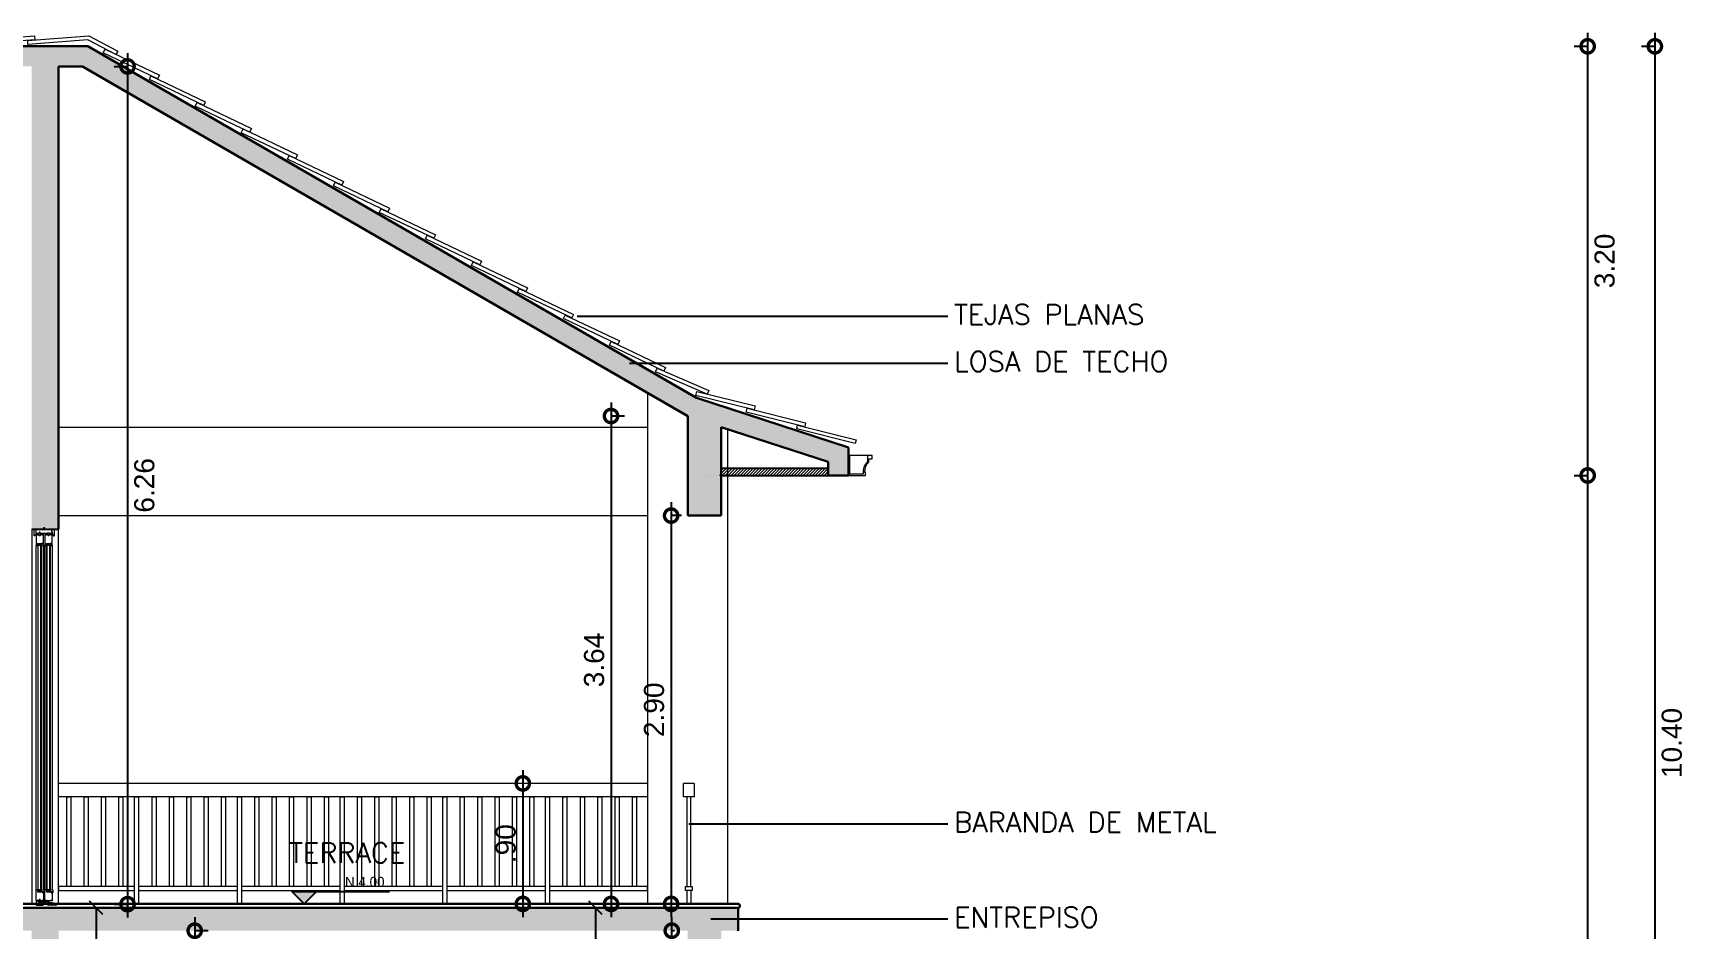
# Model space of a CAD drawing. Header units: metres. Extents: x -44 to 358, y -286 to 66.
# Drawn here: x 93.77 to 106.09, y -49.45 to -42.75 of the extents above; entities that cross this region are included whole.
import ezdxf

# ---------------------------------------------------------------- set-up
doc = ezdxf.new("R2010")
doc.units = ezdxf.units.M
doc.header["$LTSCALE"] = 0.3
doc.header["$PDMODE"] = 3
doc.linetypes.add('CONTINU', pattern=[0])
for name, color, linetype, lineweight in [('A-CLNG', 7, 'Continuous', 9), ('A-WALL', 7, 'Continuous', 30), ('corte', 7, 'Continuous', 30), ('SE-2', 252, 'Continuous', 9), ('SE-3', 253, 'Continuous', 5), ('SE-4', 254, 'Continuous', 0)]:
    doc.layers.add(name, color=color, linetype=linetype, lineweight=lineweight)
doc.layers.add('DIMENSIONES', color=7, linetype='Continuous')
doc.layers.add('TEXTOS', color=4, linetype='Continuous')
doc.layers.add('PUERTA', color=2, linetype='Continuous', plot=False)
doc.layers.add('RELLENO SECCION', color=8, linetype='Continuous', lineweight=0, transparency=0.4)
doc.styles.add('ESC100-2mm', font='arial.ttf', dxfattribs={"height": 0.15})
doc.styles.add('SMPLEX', font='simplex.shx')
doc.dimstyles.new('DIM-50', dxfattribs={"dimscale": 0.5, "dimtxt": 0.2, "dimasz": 0.2, "dimexe": 0.2, "dimexo": 0.2, "dimgap": 0.1, "dimtad": 0, "dimtih": 1, "dimtoh": 1, "dimzin": 0, "dimdsep": 46, "dimtxsty": 'SMPLEX', "dimblk1": 'OBLIQUE', "dimblk2": 'OBLIQUE', "dimsah": 1, "dimcen": 0.2, "dimclrd": 4, "dimclre": 4, "dimclrt": 4, "dimadec": 0, "dimazin": 0, "dimtfac": 1, "dimtmove": 0, "dimatfit": 3, "dimldrblk": 'OPEN30', "dimfxl": 0.3, "dimfxlon": 1, "dimtfill": 1, "dimtolj": 1, "dimtzin": 0, "dimarcsym": 0})
doc.dimstyles.new('DIMS100', dxfattribs={"dimtxt": 0.15, "dimasz": 0.2, "dimexe": 0.1, "dimexo": 0.1, "dimgap": 0.05, "dimtad": 2, "dimzin": 4, "dimdsep": 46, "dimtxsty": 'ESC100-2mm', "dimblk": 'DOTSMALL', "dimcen": 0.1, "dimdle": 0.1, "dimclrd": 256, "dimclre": 256, "dimclrt": 1, "dimadec": 0, "dimazin": 0, "dimtfac": 1, "dimtix": 1, "dimtmove": 2, "dimatfit": 3, "dimfxl": 1, "dimtolj": 1, "dimtzin": 0, "dimlwd": -1, "dimarcsym": 0})

# ---------------------------------------------------------------- blocks, each defined once
blk = doc.blocks.new('Fenton Door Base01')
blk.add_lwpolyline([(50, 66), (50, 58), (54, 57), (54, 1), (52, 0), (47, 0), (47, 6), (44, 6), (44, 0), (10, 0), (10, 6), (7, 6), (7, 0), (1, 0), (0, 1), (0, 82), (1, 84), (9, 86), (10, 86), (11, 86), (11, 68), (34, 68), (50, 66)], close=True)
blk = doc.blocks.new('Fenton Door Base02')
blk.add_lwpolyline([(24, 0), (10, 0), (10, 6), (7, 6), (7, 0), (1, 0), (0, 1), (0, 82), (1, 84), (9, 86), (10, 86), (11, 86), (11, 68), (34, 68), (50, 66), (50, 58), (54, 57), (54, 1), (52, 0), (47, 0), (47, 6), (44, 6), (44, 0), (30, 0), (30, 10), (24, 10)], close=True)
blk = doc.blocks.new('Fenton Door Jamb03')
blk.add_lwpolyline([(84, 1), (86, 9), (86, 10), (86, 11), (68, 11), (68, 52), (67, 54), (1, 54), (0, 52), (0, 47), (6, 47), (6, 44), (0, 44), (0, 30), (10, 30), (10, 24), (0, 24), (0, 10), (6, 10), (6, 7), (0, 7), (0, 1), (1, 0), (82, 0)], close=True)
blk = doc.blocks.new('Fenton Bead')
at = {"color": 7}
blk.add_lwpolyline([(2, 12, -0.341999), (0, 11), (0, 11), (0, 1), (1, 0), (18, 0), (18, 0), (15, 13, 0.339454), (13, 14), (4, 14, 0.341999)], format="xyb", close=True, dxfattribs=at)
blk = doc.blocks.new('Fenton Door Drip')
at = {"ltscale": 20}
blk.add_lwpolyline([(19, -9), (19, -22, -0.414138), (17, -24), (15, -24, -0.414214), (14, -22), (14, -17), (0, -15), (0, 0), (15, -4, -0.339454)], format="xyb", close=True, dxfattribs=at)
blk = doc.blocks.new('Fenton Casing Head')
blk.add_lwpolyline([(54, 34), (54, 30), (66, 30), (66, 34), (118, 34), (120, 33), (120, 26), (114, 26), (114, 14), (120, 14), (120, 2), (118, 0), (102, 0), (102, 4), (83, 4), (83, 0), (30, 0), (30, 10), (24, 10), (24, 0), (2, 0), (0, 2), (0, 33), (2, 34), (54, 34)])
blk = doc.blocks.new('Fenton Casing Head Strip')
blk.add_lwpolyline([(16, 16), (0, 19), (0, 12), (-4, 12), (-4, 0), (0, 0), (0, -15), (4, -15), (11, -30, 0.802585), (17, -28), (17, 15)], format="xyb", close=True)
blk = doc.blocks.new('A$C0a39a3fe')
at = {"layer": 'SE-2'}
for p, q in [((0.26, 0.379), (0.26, -2.196)), ((0.277, 0.392), (0.301, 0.387)), ((0.301, 0.392), (0.277, 0.387)), ((0.279, 0.387), (0.299, 0.381)), ((0.299, 0.387), (0.279, 0.381)), ((0.315, 0.378), (0.315, -2.195)), ((0.326, 0.379), (0.326, -2.196)), ((0.343, 0.392), (0.367, 0.387)), ((0.367, 0.392), (0.343, 0.387)), ((0.345, 0.387), (0.365, 0.381)), ((0.365, 0.387), (0.345, 0.381)), ((0.381, -2.195), (0.381, 0.378)), ((0.277, -2.21), (0.301, -2.205)), ((0.301, -2.21), (0.277, -2.205)), ((0.279, -2.205), (0.299, -2.199)), ((0.299, -2.205), (0.279, -2.199)), ((0.343, -2.21), (0.367, -2.205)), ((0.367, -2.21), (0.343, -2.205)), ((0.345, -2.205), (0.365, -2.199)), ((0.365, -2.205), (0.345, -2.199))]:
    blk.add_line(p, q, dxfattribs=at)
for points in [[(0.315, 0.509), (0.327, 0.509), (0.327, 0.496), (0.315, 0.496)], [(0.275, 0.374), (0.275, 0.386), (0.274, 0.386), (0.274, 0.374)], [(0.279, -2.205), (0.279, 0.387), (0.275, 0.387), (0.275, -2.205)], [(0.277, 0.392), (0.277, 0.387), (0.301, 0.387), (0.301, 0.392)], [(0.279, 0.387), (0.279, 0.381), (0.299, 0.381), (0.299, 0.387)], [(0.279, 0.381), (0.279, 0.376), (0.299, 0.376), (0.299, 0.381)], [(0.299, -2.205), (0.299, 0.387), (0.303, 0.387), (0.303, -2.205)], [(0.304, 0.374), (0.304, 0.386), (0.303, 0.386), (0.303, 0.374)], [(0.341, 0.374), (0.341, 0.386), (0.34, 0.386), (0.34, 0.374)], [(0.345, -2.205), (0.345, 0.387), (0.341, 0.387), (0.341, -2.205)], [(0.343, 0.392), (0.343, 0.387), (0.367, 0.387), (0.367, 0.392)], [(0.345, 0.387), (0.345, 0.381), (0.365, 0.381), (0.365, 0.387)], [(0.345, 0.381), (0.345, 0.376), (0.365, 0.376), (0.365, 0.381)], [(0.365, -2.205), (0.365, 0.387), (0.369, 0.387), (0.369, -2.205)], [(0.37, 0.374), (0.37, 0.386), (0.369, 0.386), (0.369, 0.374)], [(0.275, -2.192), (0.275, -2.204), (0.274, -2.204), (0.274, -2.192)], [(0.277, -2.21), (0.277, -2.205), (0.301, -2.205), (0.301, -2.21)], [(0.279, -2.199), (0.279, -2.194), (0.299, -2.194), (0.299, -2.199)], [(0.279, -2.205), (0.279, -2.199), (0.299, -2.199), (0.299, -2.205)], [(0.304, -2.192), (0.304, -2.204), (0.303, -2.204), (0.303, -2.192)], [(0.341, -2.192), (0.341, -2.204), (0.34, -2.204), (0.34, -2.192)], [(0.343, -2.21), (0.343, -2.205), (0.367, -2.205), (0.367, -2.21)], [(0.345, -2.199), (0.345, -2.194), (0.365, -2.194), (0.365, -2.199)], [(0.345, -2.205), (0.345, -2.199), (0.365, -2.199), (0.365, -2.205)], [(0.37, -2.192), (0.37, -2.204), (0.369, -2.204), (0.369, -2.192)], [(0.351, -2.283), (0.351, -2.292), (0.357, -2.292), (0.357, -2.283), (0.381, -2.283), (0.381, -2.309), (0.33, -2.309), (0.33, -2.285), (0.343, -2.285), (0.343, -2.283)], [(0.357, -2.268), (0.351, -2.268), (0.351, -2.288), (0.357, -2.288)]]:
    blk.add_lwpolyline(points, close=True, dxfattribs=at)
blk.add_lwpolyline([(0.379, 0.466), (0.379, 0.465), (0.383, 0.465), (0.39, 0.45, 0.802585), (0.396, 0.451), (0.396, 0.494), (0.394, 0.496), (0.381, 0.498)], format="xyb", dxfattribs=at)
for points in [[(0.306, -2.299), (0.305, -2.299), (0.304, -2.3), (0.291, -2.308, 0.244051), (0.29, -2.308, -0.388176), (0.289, -2.309), (0.288, -2.309, -0.414214), (0.287, -2.308), (0.287, -2.307, 0.414214), (0.286, -2.306), (0.257, -2.307, 0.405973), (0.256, -2.308), (0.256, -2.308, -0.414214), (0.255, -2.309), (0.254, -2.309, -0.414214), (0.253, -2.308), (0.253, -2.308, 0.422502), (0.252, -2.307), (0.238, -2.308, 0.405973), (0.237, -2.308), (0.237, -2.308, -0.414214), (0.236, -2.309), (0.235, -2.309, -0.395103), (0.234, -2.308, 0.403281), (0.234, -2.308), (0.226, -2.308, -0.422502), (0.226, -2.307), (0.226, -2.301, 0.450766), (0.225, -2.3), (0.218, -2.301, 0.329829), (0.218, -2.301, -0.364332), (0.217, -2.302), (0.216, -2.302, -0.414214), (0.216, -2.301), (0.216, -2.3, -0.378582), (0.217, -2.299), (0.218, -2.299), (0.218, -2.299, -0.414214), (0.219, -2.299), (0.219, -2.299), (0.221, -2.299), (0.221, -2.298, -0.414214), (0.222, -2.298), (0.222, -2.298), (0.224, -2.298), (0.224, -2.298, -0.414214), (0.224, -2.298), (0.225, -2.298), (0.227, -2.298), (0.227, -2.298, -0.414214), (0.227, -2.298), (0.228, -2.298), (0.23, -2.297), (0.23, -2.297, -0.414214), (0.23, -2.297), (0.231, -2.297), (0.233, -2.297), (0.233, -2.297, -0.414214), (0.233, -2.297), (0.234, -2.297), (0.236, -2.297), (0.236, -2.296, -0.414214), (0.236, -2.296), (0.237, -2.297), (0.239, -2.296), (0.239, -2.296, -0.414214), (0.239, -2.296), (0.24, -2.296), (0.242, -2.296), (0.242, -2.296, -0.414214), (0.242, -2.296), (0.243, -2.296), (0.245, -2.296), (0.245, -2.295, -0.414214), (0.245, -2.295), (0.246, -2.296), (0.248, -2.295), (0.248, -2.295, -0.414214), (0.248, -2.295), (0.249, -2.295), (0.251, -2.295), (0.251, -2.295, -0.414214), (0.251, -2.295), (0.252, -2.295), (0.254, -2.295), (0.254, -2.294, -0.414214), (0.254, -2.294), (0.255, -2.294), (0.257, -2.294), (0.257, -2.294, -0.414214), (0.257, -2.294), (0.257, -2.294), (0.26, -2.294), (0.26, -2.294, -0.414214), (0.26, -2.293), (0.26, -2.294), (0.263, -2.293), (0.263, -2.293, -0.414214), (0.263, -2.293), (0.263, -2.293), (0.266, -2.293), (0.266, -2.293, -0.414214), (0.266, -2.293), (0.266, -2.293), (0.269, -2.293), (0.269, -2.292, -0.414214), (0.269, -2.292), (0.269, -2.293), (0.272, -2.292), (0.272, -2.292, -0.414214), (0.272, -2.292), (0.272, -2.292), (0.275, -2.292), (0.275, -2.292, -0.414214), (0.275, -2.292), (0.275, -2.292), (0.278, -2.292), (0.278, -2.291, -0.414214), (0.278, -2.291), (0.278, -2.291), (0.281, -2.291), (0.281, -2.291, -0.414214), (0.281, -2.291), (0.281, -2.291), (0.283, -2.291), (0.284, -2.291, -0.414214), (0.284, -2.291), (0.284, -2.291), (0.287, -2.29, 0.378407), (0.287, -2.29), (0.287, -2.288, 0.246831), (0.287, -2.288, -3.20714), (0.29, -2.288, 0.246102), (0.29, -2.288), (0.29, -2.294, 0.09863), (0.29, -2.294), (0.294, -2.302, 0.452928), (0.294, -2.302), (0.328, -2.283, -0.131652), (0.328, -2.283), (0.342, -2.283, -0.414214), (0.342, -2.283), (0.342, -2.285, -0.414214), (0.342, -2.285), (0.33, -2.285, 0.414214), (0.33, -2.285), (0.33, -2.308, -1), (0.328, -2.308), (0.328, -2.287, 0.57735), (0.327, -2.287)], [(0.228, -2.3, 0.378582), (0.228, -2.3), (0.228, -2.305, 0.424375), (0.228, -2.306), (0.29, -2.304, 0.523626), (0.29, -2.302), (0.287, -2.293, 0.337147), (0.286, -2.293)], [(0.291, -2.294), (0.291, -2.29), (0.284, -2.291), (0.262, -2.294), (0.262, -2.291), (0.327, -2.283), (0.294, -2.302, -0.452928), (0.294, -2.302)]]:
    blk.add_lwpolyline(points, format="xyb", close=True, dxfattribs=at)
at = {"layer": 'SE-3'}
for p, q in [((0.213, -2.3), (0.213, 0.5)), ((0.413, 0.5), (0.413, -2.3))]:
    blk.add_line(p, q, dxfattribs=at)
at = {"layer": 'SE-2', "xscale": -0.001000000023175567, "yscale": 0.001000000023175567, "zscale": 0.001000000023175567}
for name, p in [('Fenton Casing Head Strip', (0.261, 0.48)), ('Fenton Casing Head', (0.381, 0.466)), ('Fenton Door Drip', (0.274, -2.192)), ('Fenton Door Base01', (0.315, -2.278)), ('Fenton Door Drip', (0.34, -2.192)), ('Fenton Door Base02', (0.381, -2.278))]:
    blk.add_blockref(name, p, dxfattribs=at)
at = {"layer": 'SE-2', "xscale": -0.001000000023175567, "yscale": 0.001000000023175567, "zscale": 0.001000000023175567, "rotation": 90}
for name, p in [('Fenton Bead', (0.274, 0.392)), ('Fenton Door Jamb03', (0.315, 0.46)), ('Fenton Bead', (0.34, 0.392)), ('Fenton Door Jamb03', (0.381, 0.46))]:
    blk.add_blockref(name, p, dxfattribs=at)
blk = doc.blocks.new('INDI.PISO')
blk.add_hatch(color=256).paths.add_polyline_path([(0, 0), (0.183, 0), (0.092, -0.092)])
blk.add_line((0.183, 0), (0.728, 0))
blk.add_lwpolyline([(0, 0), (0.183, 0), (0.092, -0.092), (0, 0)])
blk = doc.blocks.new('_DotSmall')
at = {"layer": 'PUERTA', "color": 0, "linetype": 'Continuous', "const_width": 0.5}
blk.add_lwpolyline([(-0.0625, 0, 1), (0.0625, 0, 1)], format="xyb", close=True, dxfattribs=at)
blk = doc.blocks.new('*D1067')
at = {"layer": 'DEFPOINTS', "color": 0, "transparency": 16777216}
for p in [(341.023, 35.732), (346.705, 32.527), (352.228, 32.527)]:
    blk.add_point(p, dxfattribs=at)
at = {"layer": 'DIMENSIONES', "lineweight": -2, "transparency": 16777216}
for p, q in [((352.128, 35.732), (352.228, 35.732)), ((352.128, 32.527), (352.228, 32.527))]:
    blk.add_line(p, q, dxfattribs=at)
at = {"layer": 'DIMENSIONES', "transparency": 16777216}
blk.add_line((352.228, 35.832), (352.228, 32.427), dxfattribs=at)
at = {"layer": 'DIMENSIONES', "transparency": 16777216, "xscale": 0.2, "yscale": 0.2, "zscale": 0.2}
for p, rotation in [((352.228, 35.732), 90), ((352.228, 32.527), 270)]:
    blk.add_blockref('_DotSmall', p, dxfattribs=dict(at, rotation=rotation))
at = {"layer": 'DIMENSIONES', "color": 5, "transparency": 16777216, "insert": (352.355, 34.129), "char_height": 0.15, "attachment_point": 5, "rotation": 90, "style": 'ESC100-2mm'}
blk.add_mtext('\\A1;3.20', dxfattribs=at)
blk = doc.blocks.new('*D1068')
at = {"layer": 'DEFPOINTS', "color": 0, "transparency": 16777216}
for p in [(346.705, 32.527), (351.885, 25.109), (352.228, 25.109)]:
    blk.add_point(p, dxfattribs=at)
at = {"layer": 'DIMENSIONES', "lineweight": -2, "transparency": 16777216}
for p, q in [((352.128, 32.527), (352.228, 32.527)), ((352.128, 25.109), (352.228, 25.109))]:
    blk.add_line(p, q, dxfattribs=at)
at = {"layer": 'DIMENSIONES', "transparency": 16777216}
blk.add_line((352.228, 32.627), (352.228, 25.009), dxfattribs=at)
at = {"layer": 'DIMENSIONES', "transparency": 16777216, "xscale": 0.2, "yscale": 0.2, "zscale": 0.2}
for p, rotation in [((352.228, 32.527), 90), ((352.228, 25.109), 270)]:
    blk.add_blockref('_DotSmall', p, dxfattribs=dict(at, rotation=rotation))
at = {"layer": 'DIMENSIONES', "color": 5, "transparency": 16777216, "insert": (352.354, 28.818), "char_height": 0.15, "attachment_point": 5, "rotation": 90, "style": 'ESC100-2mm'}
blk.add_mtext('\\A1;7.42', dxfattribs=at)
blk = doc.blocks.new('*D1070')
at = {"layer": 'DEFPOINTS', "color": 0, "transparency": 16777216}
for p in [(344.36, 30.227), (344.273, 29.327), (344.36, 29.327)]:
    blk.add_point(p, dxfattribs=at)
at = {"layer": 'DIMENSIONES', "transparency": 16777216}
blk.add_line((344.273, 30.327), (344.273, 29.227), dxfattribs=at)
at = {"layer": 'DIMENSIONES', "transparency": 16777216, "xscale": 0.2, "yscale": 0.2, "zscale": 0.2}
for p, rotation in [((344.273, 30.227), 90), ((344.273, 29.327), 270)]:
    blk.add_blockref('_DotSmall', p, dxfattribs=dict(at, rotation=rotation))
at = {"layer": 'DIMENSIONES', "color": 5, "transparency": 16777216, "insert": (344.146, 29.777), "char_height": 0.15, "attachment_point": 5, "rotation": 90, "style": 'ESC100-2mm'}
blk.add_mtext('\\A1;.90', dxfattribs=at)
blk = doc.blocks.new('*D1075')
at = {"layer": 'DEFPOINTS', "color": 0, "transparency": 16777216}
for p in [(340.731, 32.127), (340.342, 29.327), (340.636, 29.327)]:
    blk.add_point(p, dxfattribs=at)
at = {"layer": 'DIMENSIONES', "transparency": 16777216}
blk.add_line((340.342, 32.227), (340.342, 29.227), dxfattribs=at)
at = {"layer": 'DIMENSIONES', "lineweight": -2, "transparency": 16777216}
for p, q in [((340.442, 32.127), (340.342, 32.127)), ((340.442, 29.327), (340.342, 29.327))]:
    blk.add_line(p, q, dxfattribs=at)
at = {"layer": 'DIMENSIONES', "transparency": 16777216, "xscale": 0.2, "yscale": 0.2, "zscale": 0.2}
for p, rotation in [((340.342, 32.127), 90), ((340.342, 29.327), 270)]:
    blk.add_blockref('_DotSmall', p, dxfattribs=dict(at, rotation=rotation))
at = {"layer": 'DIMENSIONES', "color": 5, "transparency": 16777216, "insert": (340.215, 30.727), "char_height": 0.15, "attachment_point": 5, "rotation": 90, "style": 'ESC100-2mm'}
blk.add_mtext('\\A1;2.80', dxfattribs=at)
blk = doc.blocks.new('*D1085')
at = {"layer": 'DEFPOINTS', "color": 0, "transparency": 16777216}
for p in [(345.386, 29.127), (345.505, 29.127), (345.505, 28.527)]:
    blk.add_point(p, dxfattribs=at)
at = {"layer": 'DIMENSIONES', "transparency": 16777216}
blk.add_line((345.386, 28.427), (345.386, 29.227), dxfattribs=at)
at = {"layer": 'DIMENSIONES', "lineweight": -2, "transparency": 16777216}
for p, q in [((345.405, 29.127), (345.386, 29.127)), ((345.405, 28.527), (345.386, 28.527))]:
    blk.add_line(p, q, dxfattribs=at)
at = {"layer": 'DIMENSIONES', "transparency": 16777216, "xscale": 0.2, "yscale": 0.2, "zscale": 0.2}
for p, rotation in [((345.386, 29.127), 90), ((345.386, 28.527), 270)]:
    blk.add_blockref('_DotSmall', p, dxfattribs=dict(at, rotation=rotation))
at = {"layer": 'DIMENSIONES', "color": 5, "transparency": 16777216, "insert": (345.259, 28.827), "char_height": 0.15, "attachment_point": 5, "rotation": 90, "style": 'ESC100-2mm'}
blk.add_mtext('\\A1;.60', dxfattribs=at)
blk = doc.blocks.new('*D1076')
at = {"layer": 'DEFPOINTS', "color": 0, "transparency": 16777216}
for p in [(340.807, 35.732), (339.926, 25.327), (352.73, 25.327)]:
    blk.add_point(p, dxfattribs=at)
at = {"layer": 'DIMENSIONES', "lineweight": -2, "transparency": 16777216}
for p, q in [((352.63, 35.732), (352.73, 35.732)), ((352.63, 25.327), (352.73, 25.327))]:
    blk.add_line(p, q, dxfattribs=at)
at = {"layer": 'DIMENSIONES', "transparency": 16777216}
blk.add_line((352.73, 35.832), (352.73, 25.227), dxfattribs=at)
at = {"layer": 'DIMENSIONES', "transparency": 16777216, "xscale": 0.2, "yscale": 0.2, "zscale": 0.2}
for p, rotation in [((352.73, 35.732), 90), ((352.73, 25.327), 270)]:
    blk.add_blockref('_DotSmall', p, dxfattribs=dict(at, rotation=rotation))
at = {"layer": 'DIMENSIONES', "color": 5, "transparency": 16777216, "insert": (352.857, 30.529), "char_height": 0.15, "attachment_point": 5, "rotation": 90, "style": 'ESC100-2mm'}
blk.add_mtext('\\A1;10.40', dxfattribs=at)
blk = doc.blocks.new('*D1078')
at = {"layer": 'DEFPOINTS', "color": 0, "transparency": 16777216}
for p in [(345.558, 32.227), (345.381, 29.327), (345.551, 29.327)]:
    blk.add_point(p, dxfattribs=at)
at = {"layer": 'DIMENSIONES', "transparency": 16777216}
blk.add_line((345.381, 32.327), (345.381, 29.227), dxfattribs=at)
at = {"layer": 'DIMENSIONES', "lineweight": -2, "transparency": 16777216}
for p, q in [((345.458, 32.227), (345.381, 32.227)), ((345.451, 29.327), (345.381, 29.327))]:
    blk.add_line(p, q, dxfattribs=at)
at = {"layer": 'DIMENSIONES', "transparency": 16777216, "xscale": 0.2, "yscale": 0.2, "zscale": 0.2}
for p, rotation in [((345.381, 32.227), 90), ((345.381, 29.327), 270)]:
    blk.add_blockref('_DotSmall', p, dxfattribs=dict(at, rotation=rotation))
at = {"layer": 'DIMENSIONES', "color": 5, "transparency": 16777216, "insert": (345.254, 30.777), "char_height": 0.15, "attachment_point": 5, "rotation": 90, "style": 'ESC100-2mm'}
blk.add_mtext('\\A1;2.90', dxfattribs=at)
blk = doc.blocks.new('*D1079')
at = {"layer": 'DEFPOINTS', "color": 0, "transparency": 16777216}
for p in [(345.752, 32.971), (344.932, 29.327), (345.745, 29.327)]:
    blk.add_point(p, dxfattribs=at)
at = {"layer": 'DIMENSIONES', "transparency": 16777216}
blk.add_line((344.932, 33.071), (344.932, 29.227), dxfattribs=at)
at = {"layer": 'DIMENSIONES', "lineweight": -2, "transparency": 16777216}
for p, q in [((345.032, 32.971), (344.932, 32.971)), ((345.032, 29.327), (344.932, 29.327))]:
    blk.add_line(p, q, dxfattribs=at)
at = {"layer": 'DIMENSIONES', "transparency": 16777216, "xscale": 0.2, "yscale": 0.2, "zscale": 0.2}
for p, rotation in [((344.932, 32.971), 90), ((344.932, 29.327), 270)]:
    blk.add_blockref('_DotSmall', p, dxfattribs=dict(at, rotation=rotation))
at = {"layer": 'DIMENSIONES', "color": 5, "transparency": 16777216, "insert": (344.806, 31.149), "char_height": 0.15, "attachment_point": 5, "rotation": 90, "style": 'ESC100-2mm'}
blk.add_mtext('\\A1;3.64', dxfattribs=at)
blk = doc.blocks.new('*D1080')
at = {"layer": 'DEFPOINTS', "color": 0, "transparency": 16777216}
for p in [(340.743, 35.582), (340.743, 29.325), (341.32, 29.325)]:
    blk.add_point(p, dxfattribs=at)
at = {"layer": 'DIMENSIONES', "transparency": 16777216}
blk.add_line((341.32, 35.682), (341.32, 29.225), dxfattribs=at)
at = {"layer": 'DIMENSIONES', "lineweight": -2, "transparency": 16777216}
for p, q in [((341.22, 35.582), (341.32, 35.582)), ((341.22, 29.325), (341.32, 29.325))]:
    blk.add_line(p, q, dxfattribs=at)
at = {"layer": 'DIMENSIONES', "transparency": 16777216, "xscale": 0.2, "yscale": 0.2, "zscale": 0.2}
for p, rotation in [((341.32, 35.582), 90), ((341.32, 29.325), 270)]:
    blk.add_blockref('_DotSmall', p, dxfattribs=dict(at, rotation=rotation))
at = {"layer": 'DIMENSIONES', "color": 5, "transparency": 16777216, "insert": (341.446, 32.453), "char_height": 0.15, "attachment_point": 5, "rotation": 90, "style": 'ESC100-2mm'}
blk.add_mtext('\\A1;6.26', dxfattribs=at)
blk = doc.blocks.new('*D1088')
at = {"layer": 'DEFPOINTS', "color": 0, "transparency": 16777216}
for p in [(342.022, 29.127), (341.822, 25.297), (342.022, 25.297)]:
    blk.add_point(p, dxfattribs=at)
at = {"layer": 'DIMENSIONES', "transparency": 16777216}
blk.add_line((341.822, 29.227), (341.822, 25.197), dxfattribs=at)
at = {"layer": 'DIMENSIONES', "lineweight": -2, "transparency": 16777216}
for p, q in [((341.922, 29.127), (341.822, 29.127)), ((341.922, 25.297), (341.822, 25.297))]:
    blk.add_line(p, q, dxfattribs=at)
at = {"layer": 'DIMENSIONES', "transparency": 16777216, "xscale": 0.2, "yscale": 0.2, "zscale": 0.2}
for p, rotation in [((341.822, 29.127), 90), ((341.822, 25.297), 270)]:
    blk.add_blockref('_DotSmall', p, dxfattribs=dict(at, rotation=rotation))
at = {"layer": 'DIMENSIONES', "color": 5, "transparency": 16777216, "insert": (341.696, 27.212), "char_height": 0.15, "attachment_point": 5, "rotation": 90, "style": 'ESC100-2mm'}
blk.add_mtext('\\A1;3.83', dxfattribs=at)
blk = doc.blocks.new('_OBLIQUE')
at = {"color": 0, "linetype": 'ByBlock'}
blk.add_line((-0.5, -0.5), (0.5, 0.5), dxfattribs=at)
blk = doc.blocks.new('*D1610')
at = {"layer": 'DEFPOINTS', "color": 0, "ltscale": 0.2, "transparency": 16777216}
for p in [(93.966, -49.289), (94.246, -49.289), (93.966, -50.259)]:
    blk.add_point(p, dxfattribs=at)
at = {"layer": 'DIMENSIONES', "color": 4, "lineweight": -2, "ltscale": 0.2, "transparency": 16777216}
for p, q in [((94.096, -49.289), (94.346, -49.289)), ((94.246, -49.289), (94.246, -49.674)), ((94.246, -50.259), (94.246, -49.874)), ((94.096, -50.259), (94.346, -50.259))]:
    blk.add_line(p, q, dxfattribs=at)
at = {"layer": 'DIMENSIONES', "color": 4, "lineweight": -2, "ltscale": 0.2, "transparency": 16777216, "xscale": 0.1, "yscale": 0.1, "zscale": 0.1}
for p, rotation in [((94.246, -49.289), 90), ((94.246, -50.259), 270)]:
    blk.add_blockref('_OBLIQUE', p, dxfattribs=dict(at, rotation=rotation))
at = {"layer": 'DIMENSIONES', "color": 4, "ltscale": 0.2, "transparency": 16777216, "insert": (94.246, -49.774), "char_height": 0.1, "attachment_point": 5, "style": 'SMPLEX', "bg_fill": 3, "box_fill_scale": 1.1, "bg_fill_color": 256, "bg_fill_true_color": 13158600, "bg_fill_transparency": 0}
blk.add_mtext('\\A1;0.97', dxfattribs=at)
blk = doc.blocks.new('_Open30')
at = {"color": 0, "lineweight": -2}
for p, q in [((-1, 0.27), (0, 0)), ((0, 0), (-1, -0.27)), ((0, 0), (-1, 0))]:
    blk.add_line(p, q, dxfattribs=at)
blk = doc.blocks.new('*D1611')
at = {"layer": 'DEFPOINTS', "color": 0, "ltscale": 0.2, "transparency": 16777216}
for p in [(97.976, -49.289), (98.916, -49.289), (98.916, -50.059)]:
    blk.add_point(p, dxfattribs=at)
at = {"layer": 'DIMENSIONES', "color": 4, "lineweight": -2, "ltscale": 0.2, "transparency": 16777216}
for p, q in [((98.126, -49.289), (97.876, -49.289)), ((97.976, -49.289), (97.976, -49.574)), ((97.976, -50.059), (97.976, -49.774)), ((98.126, -50.059), (97.876, -50.059))]:
    blk.add_line(p, q, dxfattribs=at)
at = {"layer": 'DIMENSIONES', "color": 4, "lineweight": -2, "ltscale": 0.2, "transparency": 16777216, "xscale": 0.1, "yscale": 0.1, "zscale": 0.1}
for p, rotation in [((97.976, -49.289), 90), ((97.976, -50.059), 270)]:
    blk.add_blockref('_OBLIQUE', p, dxfattribs=dict(at, rotation=rotation))
at = {"layer": 'DIMENSIONES', "color": 4, "ltscale": 0.2, "transparency": 16777216, "insert": (97.976, -49.674), "char_height": 0.1, "attachment_point": 5, "style": 'SMPLEX', "bg_fill": 3, "box_fill_scale": 1.1, "bg_fill_color": 256, "bg_fill_true_color": 13158600, "bg_fill_transparency": 0}
blk.add_mtext('\\A1;0.77', dxfattribs=at)
blk = doc.blocks.new('A$Cc7007afc')
at = {"layer": 'RELLENO SECCION', "linetype": 'CONTINU', "transparency": 33554495}
h = blk.add_hatch(color=256, dxfattribs=at)
h.dxf.hatch_style = 1
h.paths.add_polyline_path([(36.916, 12.718), (34.907, 12.718), (30.269, 10.04), (29.295, 9.723), (29.295, 9.513), (29.445, 9.513), (29.445, 9.614), (30.198, 9.859), (30.198, 9.513), (27.048, 9.513), (27.048, 9.713), (26.848, 9.713), (26.848, 9.513), (26.773, 9.513), (26.773, 9.313), (26.848, 9.313), (26.848, 9.113), (27.048, 9.113), (27.048, 9.313), (30.198, 9.313), (30.198, 9.113), (30.318, 9.113), (30.323, 9.113), (30.336, 9.113), (30.448, 9.113), (30.448, 9.97), (34.947, 12.568), (36.498, 12.568), (36.498, 9.113), (36.584, 9.113), (36.584, 9.122), (36.596, 9.122), (36.698, 9.113), (36.698, 12.568), (36.876, 12.568), (41.398, 9.957), (41.398, 9.213), (41.648, 9.213), (41.648, 9.874), (42.448, 9.614), (42.448, 9.513), (42.598, 9.513), (42.598, 9.723), (41.464, 10.092)])
h.paths.add_polyline_path([(41.775, 6.283), (35.048, 6.283), (35.048, 6.113), (36.498, 6.113), (36.498, 5.313), (36.584, 5.313), (36.584, 5.313), (36.588, 5.313), (36.596, 5.313), (36.698, 5.313), (36.698, 6.113), (41.398, 6.113), (41.398, 5.513), (41.648, 5.513), (41.648, 6.113), (41.775, 6.113)])
at = {"layer": 'SE-2'}
h = blk.add_hatch(dxfattribs=at)
h.set_pattern_fill('ACET-2D-LINE', color=256, scale=0.005, angle=45)
h.set_pattern_definition([(45, (-455.211853, -246.933886), (-0.01122532015, 0.01122532015), [])])
h.paths.add_polyline_path([(41.648, 9.565), (41.648, 9.516), (41.498, 9.515), (41.498, 9.515), (42.448, 9.514), (42.448, 9.564)])
at = {"layer": 'A-CLNG', "lineweight": 25}
for p, q in [((42.448, 9.565), (41.648, 9.565)), ((41.648, 9.513), (42.558, 9.513))]:
    blk.add_line(p, q, dxfattribs=at)
at = {"layer": 'A-WALL', "lineweight": 25}
for p, q in [((36.498, 9.113), (36.698, 9.113)), ((36.698, 6.313), (36.693, 6.313))]:
    blk.add_line(p, q, dxfattribs=at)
at = {"layer": 'corte'}
for p, q in [((36.916, 12.718), (34.907, 12.718)), ((41.464, 10.092), (36.916, 12.718)), ((36.698, 9.113), (36.698, 12.568)), ((36.876, 12.568), (36.698, 12.568)), ((36.876, 12.568), (41.398, 9.957)), ((42.598, 9.723), (41.464, 10.092)), ((41.398, 9.957), (41.398, 9.213)), ((41.648, 9.874), (42.448, 9.614)), ((41.648, 9.213), (41.648, 9.874)), ((42.448, 9.614), (42.448, 9.513)), ((42.598, 9.723), (42.598, 9.513)), ((42.448, 9.513), (42.598, 9.513)), ((41.398, 9.213), (41.648, 9.213)), ((36.693, 6.313), (35.048, 6.313)), ((41.775, 6.283), (35.048, 6.283)), ((41.775, 6.313), (36.698, 6.313)), ((41.775, 6.113), (41.775, 6.283))]:
    blk.add_line(p, q, dxfattribs=at)
blk.add_arc((41.773, 6.298), 0.0152, 279.4597, 80.5403, dxfattribs=at)
at = {"layer": 'SE-2'}
for p, q in [((41.098, 10.13), (41.098, 6.313)), ((41.698, 6.313), (41.698, 9.858)), ((42.74, 9.663), (42.598, 9.663)), ((42.608, 9.523), (42.608, 9.663)), ((42.775, 9.663), (42.74, 9.663)), ((42.74, 9.663), (42.74, 9.617)), ((42.75, 9.613), (42.75, 9.638)), ((42.75, 9.638), (42.775, 9.638)), ((42.775, 9.638), (42.775, 9.663)), ((42.598, 9.513), (42.725, 9.513)), ((42.708, 9.523), (42.608, 9.523)), ((42.725, 9.538), (42.717, 9.538)), ((42.725, 9.513), (42.725, 9.538)), ((41.446, 7.213), (41.366, 7.213)), ((41.366, 7.113), (41.366, 7.213)), ((41.446, 7.113), (41.366, 7.113)), ((41.391, 6.413), (41.391, 6.313)), ((41.421, 6.413), (41.421, 6.313))]:
    blk.add_line(p, q, dxfattribs=at)
for points in [[(36.07, 12.761), (36.518, 12.796), (36.521, 12.766), (36.072, 12.731)], [(36.923, 12.796), (37.14, 12.683), (37.126, 12.657), (36.917, 12.766), (36.469, 12.731), (36.467, 12.761)], [(37.045, 12.696), (37.451, 12.502), (37.438, 12.475), (37.032, 12.669)], [(37.388, 12.497), (37.794, 12.304), (37.782, 12.277), (37.376, 12.47)], [(37.732, 12.299), (38.138, 12.105), (38.125, 12.078), (37.719, 12.272)], [(38.076, 12.101), (38.482, 11.907), (38.469, 11.88), (38.063, 12.073)], [(38.42, 11.902), (38.826, 11.708), (38.813, 11.681), (38.407, 11.875)], [(38.764, 11.704), (39.17, 11.51), (39.157, 11.483), (38.751, 11.677)], [(39.107, 11.505), (39.513, 11.311), (39.5, 11.284), (39.094, 11.478)], [(39.451, 11.307), (39.857, 11.113), (39.844, 11.086), (39.438, 11.28)], [(39.795, 11.108), (40.201, 10.915), (40.188, 10.887), (39.782, 11.081)], [(40.139, 10.91), (40.545, 10.716), (40.532, 10.689), (40.126, 10.883)], [(40.482, 10.711), (40.888, 10.518), (40.875, 10.491), (40.469, 10.684)], [(40.826, 10.513), (41.232, 10.319), (41.219, 10.292), (40.813, 10.486)], [(41.17, 10.314), (41.556, 10.148), (41.543, 10.121), (41.157, 10.287)], [(41.466, 10.14), (41.903, 10.032), (41.895, 10.002), (41.459, 10.111)], [(41.843, 10.015), (42.279, 9.906), (42.272, 9.877), (41.835, 9.985)], [(42.219, 9.889), (42.656, 9.78), (42.648, 9.751), (42.212, 9.86)], [(41.381, 6.443), (41.431, 6.443), (41.431, 6.413), (41.381, 6.413)]]:
    blk.add_lwpolyline(points, close=True, dxfattribs=at)
blk.add_lwpolyline([(41.446, 7.213), (41.446, 7.113), (41.391, 7.113), (41.391, 6.443), (41.421, 6.443), (41.421, 7.113)], dxfattribs=at)
for radius, start, end in [(0.112, 134.9346, 187.5046), (0.102, 132.6585, 179.816)]:
    blk.add_arc((42.82, 9.538), radius, start, end, dxfattribs=at)
at = {"layer": 'SE-3'}
for p, q in [((41.098, 7.213), (36.698, 7.213)), ((41.098, 7.113), (36.698, 7.113))]:
    blk.add_line(p, q, dxfattribs=at)
for points in [[(36.759, 7.113), (36.789, 7.113), (36.789, 6.443), (36.759, 6.443)], [(36.889, 7.113), (36.919, 7.113), (36.919, 6.443), (36.889, 6.443)], [(37.019, 7.113), (37.049, 7.113), (37.049, 6.443), (37.019, 6.443)], [(37.149, 7.113), (37.179, 7.113), (37.179, 6.443), (37.149, 6.443)], [(37.266, 7.113), (37.296, 7.113), (37.296, 6.313), (37.266, 6.313)], [(37.396, 7.113), (37.426, 7.113), (37.426, 6.443), (37.396, 6.443)], [(37.526, 7.113), (37.556, 7.113), (37.556, 6.443), (37.526, 6.443)], [(37.656, 7.113), (37.686, 7.113), (37.686, 6.443), (37.656, 6.443)], [(37.786, 7.113), (37.816, 7.113), (37.816, 6.443), (37.786, 6.443)], [(37.916, 7.113), (37.946, 7.113), (37.946, 6.443), (37.916, 6.443)], [(38.034, 7.113), (38.064, 7.113), (38.064, 6.313), (38.034, 6.313)], [(38.164, 7.113), (38.194, 7.113), (38.194, 6.443), (38.164, 6.443)], [(38.294, 7.113), (38.324, 7.113), (38.324, 6.443), (38.294, 6.443)], [(38.424, 7.113), (38.454, 7.113), (38.454, 6.443), (38.424, 6.443)], [(38.554, 7.113), (38.584, 7.113), (38.584, 6.443), (38.554, 6.443)], [(38.684, 7.113), (38.714, 7.113), (38.714, 6.443), (38.684, 6.443)], [(38.801, 7.113), (38.831, 7.113), (38.831, 6.313), (38.801, 6.313)], [(38.931, 7.113), (38.961, 7.113), (38.961, 6.443), (38.931, 6.443)], [(39.061, 7.113), (39.091, 7.113), (39.091, 6.443), (39.061, 6.443)], [(39.191, 7.113), (39.221, 7.113), (39.221, 6.443), (39.191, 6.443)], [(39.321, 7.113), (39.351, 7.113), (39.351, 6.443), (39.321, 6.443)], [(39.451, 7.113), (39.481, 7.113), (39.481, 6.443), (39.451, 6.443)], [(39.569, 7.113), (39.599, 7.113), (39.599, 6.313), (39.569, 6.313)], [(39.699, 7.113), (39.729, 7.113), (39.729, 6.443), (39.699, 6.443)], [(39.829, 7.113), (39.859, 7.113), (39.859, 6.443), (39.829, 6.443)], [(39.959, 7.113), (39.989, 7.113), (39.989, 6.443), (39.959, 6.443)], [(40.089, 7.113), (40.119, 7.113), (40.119, 6.443), (40.089, 6.443)], [(40.219, 7.113), (40.249, 7.113), (40.249, 6.443), (40.219, 6.443)], [(40.336, 7.113), (40.366, 7.113), (40.366, 6.313), (40.336, 6.313)], [(40.466, 7.113), (40.496, 7.113), (40.496, 6.443), (40.466, 6.443)], [(40.596, 7.113), (40.626, 7.113), (40.626, 6.443), (40.596, 6.443)], [(40.726, 7.113), (40.756, 7.113), (40.756, 6.443), (40.726, 6.443)], [(40.856, 7.113), (40.886, 7.113), (40.886, 6.443), (40.856, 6.443)], [(40.986, 7.113), (41.016, 7.113), (41.016, 6.443), (40.986, 6.443)], [(37.266, 6.413), (37.266, 6.443), (36.698, 6.443), (36.698, 6.413)], [(38.034, 6.413), (38.034, 6.443), (37.296, 6.443), (37.296, 6.413)], [(38.801, 6.413), (38.801, 6.443), (38.064, 6.443), (38.064, 6.413)], [(39.569, 6.413), (39.569, 6.443), (38.831, 6.443), (38.831, 6.413)], [(40.336, 6.413), (40.336, 6.443), (39.599, 6.443), (39.599, 6.413)], [(41.098, 6.413), (41.098, 6.443), (40.366, 6.443), (40.366, 6.413)]]:
    blk.add_lwpolyline(points, close=True, dxfattribs=at)
at = {"layer": 'SE-4'}
for p, q in [((41.098, 9.87), (36.698, 9.87)), ((36.698, 9.213), (41.098, 9.213))]:
    blk.add_line(p, q, dxfattribs=at)
at = {"layer": 'TEXTOS'}
for p, q in [((40.572, 10.703, 0), (43.341, 10.703, 0)), ((40.962, 10.352, 0), (43.341, 10.352, 0)), ((41.405, 6.912, 0), (43.341, 6.912, 0)), ((41.571, 6.201, 0), (43.341, 6.201, 0))]:
    blk.add_line(p, q, dxfattribs=at)
at = {"layer": 'SE-2', "xscale": -1}
blk.add_blockref('A$C0a39a3fe', (36.911, 8.613), dxfattribs=at)
at = {"layer": 'TEXTOS'}
blk.add_blockref('INDI.PISO', (38.441, 6.405), dxfattribs=at)
at = {"layer": 'TEXTOS', "char_height": 0.15, "width": 4.23992, "attachment_point": 7}
for s, insert in [('{\\Fromans|c0;TEJAS PLANAS }', (43.388, 10.64, 0)), ('{\\Fromans|c0;LOSA DE TECHO }', (43.388, 10.289, 0)), ('{\\Fromans|c0;BARANDA DE METAL}', (43.388, 6.849, 0)), ('{\\Fromans|c0;ENTREPISO}', (43.388, 6.138, 0))]:
    blk.add_mtext(s, dxfattribs=dict(at, insert=insert))
at = {"layer": 'TEXTOS', "attachment_point": 3, "style": 'ESC100-2mm'}
for s, insert, char_height in [('{\\Fromans|c0;TERRACE}', (39.288, 6.769), 0.15), ('{\\Ftxt|c0;N 4.00}', (39.133, 6.515), 0.075)]:
    blk.add_mtext_dynamic_manual_height_columns(s, width=2.21694, gutter_width=0.5, heights=[0], dxfattribs=dict(at, insert=insert, char_height=char_height))
at = {"layer": 'DIMENSIONES'}
for base, p1, p2, picture, middle in [((48.6232, 2.313), (36.6995, 12.7175), (35.8191, 2.313), '*D1076', (48.7498, 7.5153)), ((48.1214, 9.513), (36.9163, 12.7175), (42.5983, 9.513), '*D1067', (48.2481, 11.1153)), ((37.213, 6.311), (36.636, 12.568), (36.636, 6.311), '*D1080', (37.34, 9.439)), ((40.825, 6.313), (41.645, 9.957), (41.638, 6.313), '*D1079', (40.699, 8.135)), ((48.121, 2.095), (42.598, 9.513), (47.778, 2.095), '*D1068', (48.247, 5.804)), ((41.274, 6.313), (41.451, 9.213), (41.444, 6.313), '*D1078', (41.147, 7.763)), ((36.235, 6.313), (36.624, 9.113), (36.529, 6.313), '*D1075', (36.108, 7.713)), ((40.166, 6.313), (40.253, 7.213), (40.253, 6.313), '*D1070', (40.039, 6.763)), ((37.715, 2.283), (37.915, 6.113), (37.915, 2.283), '*D1088', (37.589, 4.198)), ((41.279, 6.113), (41.398, 5.513), (41.398, 6.113), '*D1085', (41.152, 5.813))]:
    dim = blk.add_linear_dim(base=base, p1=p1, p2=p2, angle=90, dimstyle='DIMS100', override={"dimexe": 0, "dimclrt": 5, "dimfxl": 0.1, "dimfxlon": 1}, dxfattribs=at)
    dim.commit()
    dim.dimension.update_dxf_attribs({"geometry": picture, "text_midpoint": middle, "insert": (-304.107, -23.014)})

msp = doc.modelspace()

# ---------------------------------------------------------------- block references
at = {"layer": 'DIMENSIONES', "ltscale": 0.2}
msp.add_blockref('A$Cc7007afc', (57.2678784, -55.571759), dxfattribs=at)

# ---------------------------------------------------------------- next in the draw order: dimensions: what is measured, and where the dimension line sits
for base, p1, p2, picture, middle in [((94.2457146, -49.2887969), (93.9661709, -50.2587969), (93.9661709, -49.2887969), '*D1610', (94.2457146, -49.7737969)), ((97.9761903, -49.2887969), (98.9161709, -50.0587969), (98.9161709, -49.2887969), '*D1611', (97.9761903, -49.6737969))]:
    dim = msp.add_linear_dim(base=base, p1=p1, p2=p2, angle=90, dimstyle='DIM-50', dxfattribs=at)
    dim.commit()
    dim.dimension.update_dxf_attribs({"geometry": picture, "text_midpoint": middle})

doc.saveas('drawing.dxf')
